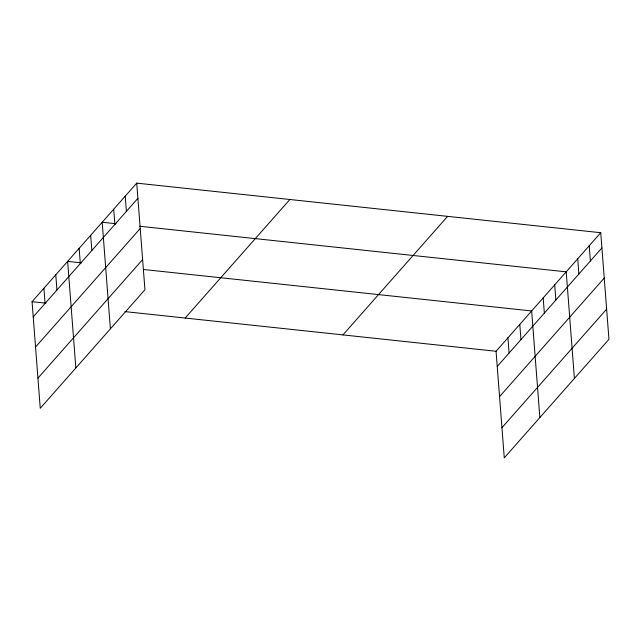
<?xml version="1.0" encoding="UTF-8"?>
<svg xmlns="http://www.w3.org/2000/svg" width="641" height="641" viewBox="0 0 641 641"><rect width="100%" height="100%" fill="white"/><g stroke="black" fill="none" stroke-linecap="round" stroke-linejoin="round"><path stroke-width="0.96" d="M136.733 183.134L144.938 289.732L40.255 408.285L32.05 301.687L136.733 183.134L600.745 232.715L608.95 339.313L504.267 457.866L496.062 351.268L600.745 232.715M33.22 316.886L137.903 198.333M35.543 347.045L140.227 228.492M37.931 378.126L142.614 259.565M185.177 318.048L289.86 199.495M342.943 334.906L447.626 216.354M497.232 366.468L601.915 247.915M499.555 396.635L604.239 278.074M501.943 427.707L606.626 309.154M116.021 223.733L102.191 222.251L110.388 328.857M139.73 226.265L566.203 271.84L574.408 378.438M81.471 262.858L67.642 261.376L75.846 367.974M143.712 269.508L531.653 310.957L539.858 417.563M32.05 301.687L45.88 303.161M124.915 311.606L496.062 351.268M589.231 245.759L590.401 260.959M577.717 258.796L578.887 273.995M554.689 284.876L555.859 300.076M543.175 297.921L544.337 313.12M519.795 324.394L520.965 339.594M507.928 337.831L509.098 353.031M125.219 196.17L126.389 211.37M113.705 209.214L114.875 224.414M90.669 235.295L91.839 250.495M79.155 248.339L80.325 263.539M55.775 274.813L56.945 290.012M43.917 288.25L45.086 303.449"/></g></svg>
